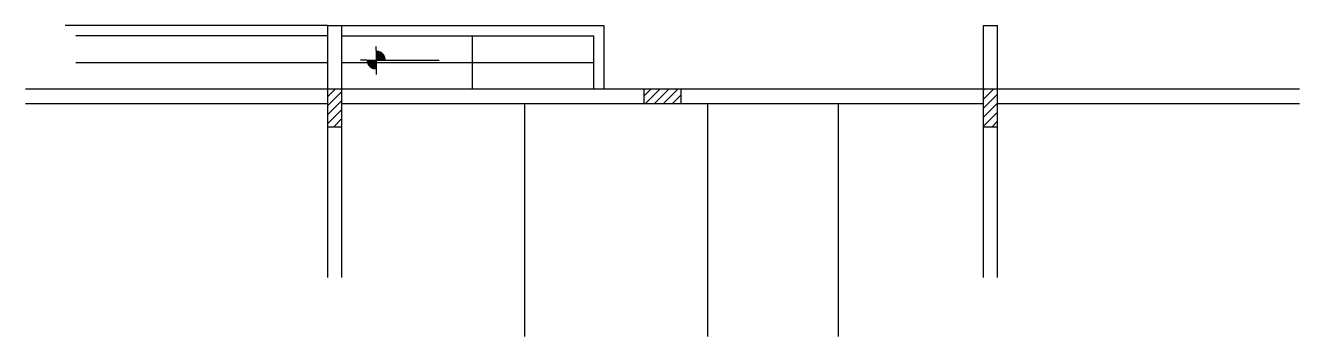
# Model space of a CAD drawing. Header units: metres. Extents: x 2883 to 4581, y 2203 to 2618.
import ezdxf

# ---------------------------------------------------------------- set-up
doc = ezdxf.new("R2010")
doc.units = ezdxf.units.M
for name, color, linetype in [('3', 7, 'Continuous'), ('7', 7, 'Continuous'), ('Painéis', 7, 'Continuous')]:
    doc.layers.add(name, color=color, linetype=linetype)

msp = doc.modelspace()

# ---------------------------------------------------------------- linework, layer by layer
at = {"layer": '3', "color": 7, "lineweight": 25}
for p, q in [((3285.5, 2618.1), (2936, 2618.1)), ((3304.5, 2618.1), (3654, 2618.1)), ((3654, 2618.1), (3654, 2533.1)), ((3285.5, 2604.1), (2950, 2604.1)), ((3304.5, 2604.1), (3640, 2604.1)), ((3640, 2604.1), (3640, 2533.1)), ((3350.2, 2584.5), (3350.2, 2590)), ((3350.2, 2584.5), (3350.2, 2559.5)), ((3350.2, 2583.9), (3354.1, 2583.9)), ((3350.2, 2583.1), (3356, 2583.1)), ((3350.2, 2582.3), (3357.3, 2582.3)), ((3350.2, 2581.5), (3358.3, 2581.5)), ((3337.7, 2572), (3329.3, 2572)), ((3337.7, 2572), (3362.7, 2572)), ((3350.2, 2571.2), (3337.7, 2571.2)), ((3350.2, 2570.4), (3337.8, 2570.4)), ((3350.2, 2569.6), (3338, 2569.6)), ((3350.2, 2568.9), (3338.1, 2568.9)), ((3350.2, 2568.1), (3338.4, 2568.1)), ((3350.2, 2567.3), (3338.7, 2567.3)), ((3350.2, 2566.5), (3339, 2566.5)), ((3350.2, 2565.7), (3339.5, 2565.7)), ((3350.2, 2564.9), (3340, 2564.9)), ((3350.2, 2564.1), (3340.6, 2564.1)), ((3350.2, 2580.7), (3359.2, 2580.7)), ((3350.2, 2580), (3359.9, 2580)), ((3350.2, 2579.2), (3360.5, 2579.2)), ((3350.2, 2578.4), (3361, 2578.4)), ((3350.2, 2577.6), (3361.4, 2577.6)), ((3350.2, 2576.8), (3361.8, 2576.8)), ((3350.2, 2576), (3362.1, 2576)), ((3350.2, 2575.2), (3362.3, 2575.2)), ((3350.2, 2574.4), (3362.5, 2574.4)), ((3350.2, 2573.6), (3362.6, 2573.6)), ((3350.2, 2572.8), (3362.7, 2572.8)), ((3362.7, 2572), (3434.2, 2572)), ((3350.2, 2563.3), (3341.3, 2563.3)), ((3350.2, 2562.5), (3342.1, 2562.5)), ((3350.2, 2561.7), (3343.2, 2561.7)), ((3350.2, 2560.9), (3344.5, 2560.9)), ((3350.2, 2560.1), (3346.4, 2560.1)), ((3350.2, 2559.5), (3350.2, 2552.7)), ((3285.5, 2522.9), (3295.7, 2533.1)), ((3707, 2523.7), (3716.4, 2533.1)), ((3709.4, 2514.1), (3728.4, 2533.1)), ((3721.4, 2514.1), (3740.4, 2533.1)), ((3733.5, 2514.1), (3752.5, 2533.1)), ((4159.5, 2519.4), (4173.2, 2533.1)), ((4159.5, 2531.4), (4161.2, 2533.1)), ((3285.5, 2510.9), (3304.5, 2529.9)), ((3285.5, 2498.9), (3304.5, 2517.9)), ((3745.5, 2514.1), (3757, 2525.6)), ((4159.5, 2507.4), (4178.5, 2526.4)), ((4159.5, 2495.4), (4178.5, 2514.4)), ((3285.5, 2486.9), (3304.5, 2505.9)), ((4159.5, 2483.3), (4178.5, 2502.3)), ((3293.8, 2483.1), (3304.5, 2493.8)), ((4171.3, 2483.1), (4178.5, 2490.3))]:
    msp.add_line(p, q, dxfattribs=at)
for points in [[(3285.5, 2618.1), (3285.5, 2533.1)], [(3285.5, 2618.1), (3304.5, 2618.1)], [(3304.5, 2533.1), (3304.5, 2618.1)], [(4159.5, 2618.1), (4159.5, 2533.1)], [(4159.5, 2618.1), (4178.5, 2618.1)], [(4178.5, 2533.1), (4178.5, 2618.1)], [(3285.5, 2533.1), (2883, 2533.1)], [(3707, 2533.1), (3304.5, 2533.1)], [(4159.5, 2533.1), (3757, 2533.1)], [(4581, 2533.1), (4178.5, 2533.1)], [(2883, 2514.1), (3285.5, 2514.1)], [(3304.5, 2514.1), (3707, 2514.1)], [(3757, 2514.1), (4159.5, 2514.1)], [(4178.5, 2514.1), (4581, 2514.1)], [(3285.5, 2483.1), (3285.5, 2282.1)], [(3304.5, 2282.1), (3304.5, 2483.1)], [(4159.5, 2483.1), (4159.5, 2282.1)], [(4178.5, 2282.1), (4178.5, 2483.1)]]:
    msp.add_lwpolyline(points, dxfattribs=at)
at = {"layer": '7', "color": 7, "lineweight": 25}
for points in [[(3285.5, 2483.1), (3304.5, 2483.1), (3304.5, 2533.1), (3285.5, 2533.1), (3285.5, 2483.1)], [(3707, 2514.1), (3757, 2514.1), (3757, 2533.1), (3707, 2533.1), (3707, 2514.1)], [(4159.5, 2483.1), (4178.5, 2483.1), (4178.5, 2533.1), (4159.5, 2533.1), (4159.5, 2483.1)]]:
    msp.add_lwpolyline(points, dxfattribs=at)
at = {"layer": 'Painéis', "color": 7, "lineweight": 25}
for p, q in [((3478.5, 2604.1), (3478.5, 2533.1)), ((2950, 2568.6), (3285.5, 2568.6)), ((3304.5, 2568.6), (3640, 2568.6)), ((3548.5, 2203.1), (3548.5, 2514.1)), ((3792.5, 2203.1), (3792.5, 2514.1)), ((3966.5, 2203.1), (3966.5, 2514.1))]:
    msp.add_line(p, q, dxfattribs=at)

doc.saveas('drawing.dxf')
